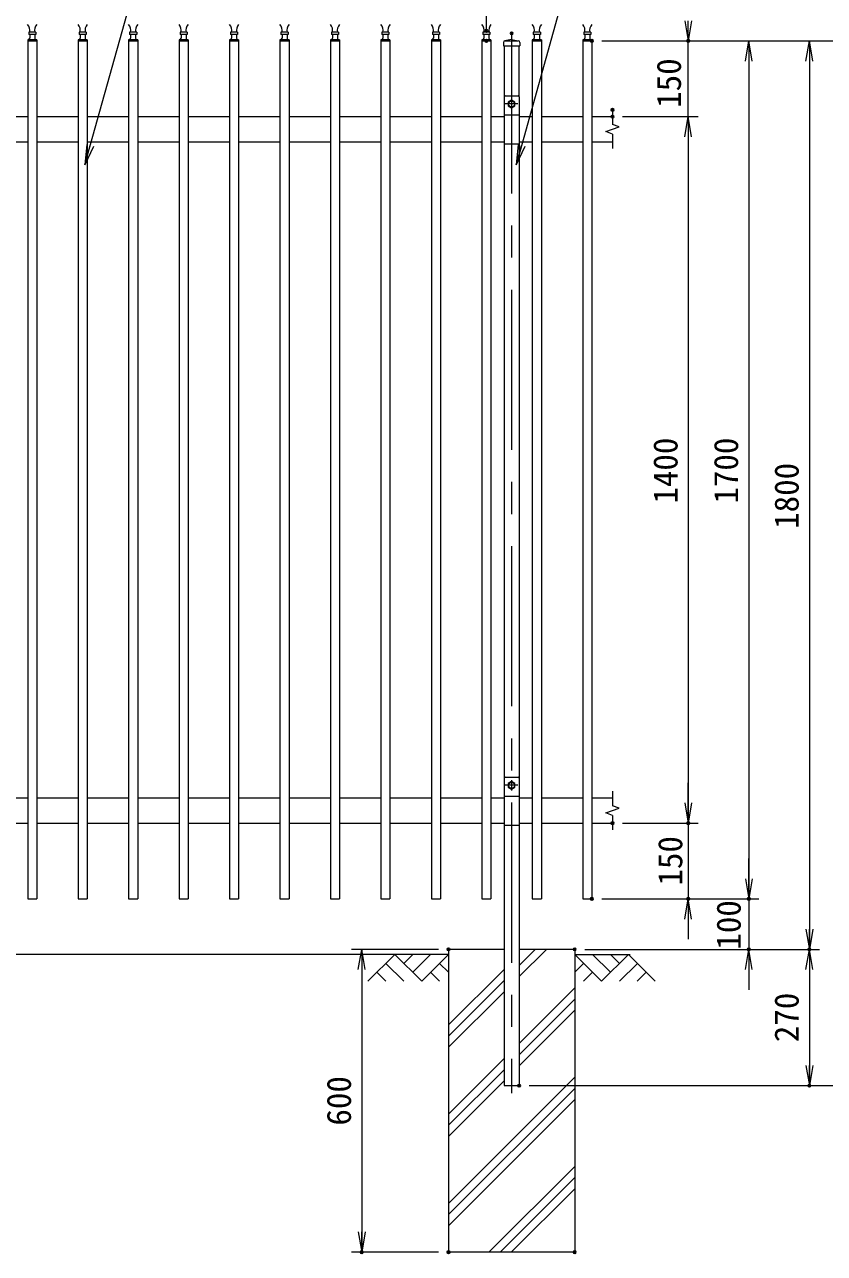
# Model space of a CAD drawing. Units: millimetres at full size. Extents: x -4200 to 4200, y -2970 to 2970.
# Drawn here: x -2248 to -663, y -834 to 1601 of the extents above; entities that cross this region are included whole.
import ezdxf
from ezdxf.enums import TextEntityAlignment as Align

# ---------------------------------------------------------------- set-up
doc = ezdxf.new("R2010")
doc.units = ezdxf.units.MM
doc.header["$LTSCALE"] = 10
doc.header["$PDMODE"] = 32
doc.header["$PDSIZE"] = 5
doc.linetypes.add('USER1', pattern=[50.8, 31.75, -6.35, 6.35, -6.35])
for name, color, linetype, lineweight in [('0-0_D-STR1', 1, 'Continuous', 18), ('0-1_D-BMK', 2, 'USER1', 13), ('0-2_D-BGD', 7, 'Continuous', 18), ('0-3_D-STR4', 7, 'Continuous', 18), ('0-4_D-DCR-HCH', 7, 'Continuous', 13), ('0-5_D-STR3', 3, 'Continuous', 13), ('0-6_D-STR-DIM', 7, 'Continuous', 13), ('0-7_0', 7, 'Continuous', 18), ('0-A_D-STR-TXT', 7, 'Continuous', 13)]:
    doc.layers.add(name, color=color, linetype=linetype, lineweight=lineweight)
doc.layers.add('0-8_Defpoints', color=253, linetype='Continuous')
doc.styles.add('ＭＳ ゴシック', font='')
doc.styles.get('ＭＳ ゴシック').set_extended_font_data('MS Gothic')

# ---------------------------------------------------------------- blocks, each defined once
blk = doc.blocks.new('_Open')
at = {"layer": '0-7_0'}
blk.add_line((-10, 1.667), (0, 0), dxfattribs=at)
blk.add_lwpolyline([(-10, -1.667), (0, 0), (-10, 0)], dxfattribs=at)

msp = doc.modelspace()

# ---------------------------------------------------------------- linework, layer by layer
at = {"layer": '0-0_D-STR1'}
for p, q in [((-2226.25, 1586.22), (-2226.25, 1581.22)), ((-2126.25, 1586.22), (-2126.25, 1581.22)), ((-2026.25, 1586.22), (-2026.25, 1581.22)), ((-1926.25, 1586.22), (-1926.25, 1581.22)), ((-1826.25, 1586.22), (-1826.25, 1581.22)), ((-1726.25, 1586.22), (-1726.25, 1581.22)), ((-1626.25, 1586.22), (-1626.25, 1581.22)), ((-1526.25, 1586.22), (-1526.25, 1581.22)), ((-1426.25, 1586.22), (-1426.25, 1581.22)), ((-1326.25, 1586.22), (-1326.25, 1581.22)), ((-1226.25, 1586.22), (-1226.25, 1581.22)), ((-1126.25, 1586.22), (-1126.25, 1581.22)), ((-2224.25, 1571.22), (-2242.25, 1571.22)), ((-2242.25, 1568.92), (-2224.25, 1568.92)), ((-2226.25, 1581.22), (-2240.25, 1581.22)), ((-2238.25, 1581.22), (-2238.25, 1574.22)), ((-2228.25, 1581.22), (-2228.25, 1574.22)), ((-2224.25, 1571.22), (-2224.25, -131.08)), ((-2124.25, 1571.22), (-2142.25, 1571.22)), ((-2142.25, 1568.92), (-2124.25, 1568.92)), ((-2126.25, 1581.22), (-2140.25, 1581.22)), ((-2138.25, 1581.22), (-2138.25, 1574.22)), ((-2128.25, 1581.22), (-2128.25, 1574.22)), ((-2124.25, 1571.22), (-2124.25, -131.08)), ((-2024.25, 1571.22), (-2042.25, 1571.22)), ((-2042.25, 1568.92), (-2024.25, 1568.92)), ((-2026.25, 1581.22), (-2040.25, 1581.22)), ((-2038.25, 1581.22), (-2038.25, 1574.22)), ((-2028.25, 1581.22), (-2028.25, 1574.22)), ((-2024.25, 1571.22), (-2024.25, -131.08)), ((-1924.25, 1571.22), (-1942.25, 1571.22)), ((-1942.25, 1568.92), (-1924.25, 1568.92)), ((-1926.25, 1581.22), (-1940.25, 1581.22)), ((-1938.25, 1581.22), (-1938.25, 1574.22)), ((-1928.25, 1581.22), (-1928.25, 1574.22)), ((-1924.25, 1571.22), (-1924.25, -131.08)), ((-1824.25, 1571.22), (-1842.25, 1571.22)), ((-1842.25, 1568.92), (-1824.25, 1568.92)), ((-1826.25, 1581.22), (-1840.25, 1581.22)), ((-1838.25, 1581.22), (-1838.25, 1574.22)), ((-1828.25, 1581.22), (-1828.25, 1574.22)), ((-1824.25, 1571.22), (-1824.25, -131.08)), ((-1724.25, 1571.22), (-1742.25, 1571.22)), ((-1742.25, 1568.92), (-1724.25, 1568.92)), ((-1726.25, 1581.22), (-1740.25, 1581.22)), ((-1738.25, 1581.22), (-1738.25, 1574.22)), ((-1728.25, 1581.22), (-1728.25, 1574.22)), ((-1724.25, 1571.22), (-1724.25, -131.08)), ((-1624.25, 1571.22), (-1642.25, 1571.22)), ((-1642.25, 1568.92), (-1624.25, 1568.92)), ((-1626.25, 1581.22), (-1640.25, 1581.22)), ((-1638.25, 1581.22), (-1638.25, 1574.22)), ((-1628.25, 1581.22), (-1628.25, 1574.22)), ((-1624.25, 1571.22), (-1624.25, -131.08)), ((-1524.25, 1571.22), (-1542.25, 1571.22)), ((-1542.25, 1568.92), (-1524.25, 1568.92)), ((-1526.25, 1581.22), (-1540.25, 1581.22)), ((-1538.25, 1581.22), (-1538.25, 1574.22)), ((-1528.25, 1581.22), (-1528.25, 1574.22)), ((-1524.25, 1571.22), (-1524.25, -131.08)), ((-1424.25, 1571.22), (-1442.25, 1571.22)), ((-1442.25, 1568.92), (-1424.25, 1568.92)), ((-1426.25, 1581.22), (-1440.25, 1581.22)), ((-1438.25, 1581.22), (-1438.25, 1574.22)), ((-1428.25, 1581.22), (-1428.25, 1574.22)), ((-1424.25, 1571.22), (-1424.25, -131.08)), ((-1324.25, 1571.22), (-1342.25, 1571.22)), ((-1342.25, 1568.92), (-1324.25, 1568.92)), ((-1326.25, 1581.22), (-1340.25, 1581.22)), ((-1338.25, 1581.22), (-1338.25, 1574.22)), ((-1328.25, 1581.22), (-1328.25, 1574.22)), ((-1324.25, 1571.22), (-1324.25, -131.08)), ((-1299.5, 1565.92), (-1299.5, 1558.92)), ((-1299.5, 1558.92), (-1267, 1558.92)), ((-1298.25, 1558.92), (-1298.25, 1457.92)), ((-1283.25, 1571.92), (-1296.5, 1568.92)), ((-1296.5, 1568.92), (-1270, 1568.92)), ((-1283.25, 1571.92), (-1270, 1568.92)), ((-1268.25, 1457.92), (-1268.25, 1558.92)), ((-1267, 1565.92), (-1267, 1558.92)), ((-1224.25, 1571.22), (-1242.25, 1571.22)), ((-1242.25, 1568.92), (-1224.25, 1568.92)), ((-1226.25, 1581.22), (-1240.25, 1581.22)), ((-1238.25, 1581.22), (-1238.25, 1574.22)), ((-1228.25, 1581.22), (-1228.25, 1574.22)), ((-1224.25, 1571.22), (-1224.25, -131.08)), ((-1124.25, 1571.22), (-1142.25, 1571.22)), ((-1142.25, 1568.92), (-1124.25, 1568.92)), ((-1126.25, 1581.22), (-1140.25, 1581.22)), ((-1138.25, 1581.22), (-1138.25, 1574.22)), ((-1128.25, 1581.22), (-1128.25, 1574.22)), ((-1124.25, 1571.22), (-1124.25, -131.08)), ((-2324.25, 1418.92), (-2242.25, 1418.92)), ((-2224.25, 1418.92), (-2142.25, 1418.92)), ((-2124.25, 1418.92), (-2042.25, 1418.92)), ((-2024.25, 1418.92), (-1942.25, 1418.92)), ((-1924.25, 1418.92), (-1842.25, 1418.92)), ((-1824.25, 1418.92), (-1742.25, 1418.92)), ((-1724.25, 1418.92), (-1642.25, 1418.92)), ((-1624.25, 1418.92), (-1542.25, 1418.92)), ((-1524.25, 1418.92), (-1442.25, 1418.92)), ((-1424.25, 1418.92), (-1342.25, 1418.92)), ((-1324.25, 1418.92), (-1298.25, 1418.92)), ((-1268.25, 1418.92), (-1242.25, 1418.92)), ((-1224.25, 1418.92), (-1142.25, 1418.92)), ((-1124.25, 1418.92), (-1083.25, 1418.92)), ((-2324.25, 1368.92), (-2242.25, 1368.92)), ((-2224.25, 1368.92), (-2142.25, 1368.92)), ((-2124.25, 1368.92), (-2042.25, 1368.92)), ((-2024.25, 1368.92), (-1942.25, 1368.92)), ((-1924.25, 1368.92), (-1842.25, 1368.92)), ((-1824.25, 1368.92), (-1742.25, 1368.92)), ((-1724.25, 1368.92), (-1642.25, 1368.92)), ((-1624.25, 1368.92), (-1542.25, 1368.92)), ((-1524.25, 1368.92), (-1442.25, 1368.92)), ((-1424.25, 1368.92), (-1342.25, 1368.92)), ((-1324.25, 1368.92), (-1298.25, 1368.92)), ((-1298.25, 1364.72), (-1298.25, 107.92)), ((-1268.25, 1368.92), (-1242.25, 1368.92)), ((-1268.25, 1364.72), (-1268.25, 107.92)), ((-1224.25, 1368.92), (-1142.25, 1368.92)), ((-1124.25, 1368.92), (-1083.25, 1368.92)), ((-2324.25, 68.92), (-2242.25, 68.92)), ((-2224.25, 68.92), (-2142.25, 68.92)), ((-2124.25, 68.92), (-2042.25, 68.92)), ((-2024.25, 68.92), (-1942.25, 68.92)), ((-1924.25, 68.92), (-1842.25, 68.92)), ((-1824.25, 68.92), (-1742.25, 68.92)), ((-1724.25, 68.92), (-1642.25, 68.92)), ((-1624.25, 68.92), (-1542.25, 68.92)), ((-1524.25, 68.92), (-1442.25, 68.92)), ((-1424.25, 68.92), (-1342.25, 68.92)), ((-1324.25, 68.92), (-1298.25, 68.92)), ((-1268.25, 68.92), (-1242.25, 68.92)), ((-1224.25, 68.92), (-1142.25, 68.92)), ((-1124.25, 68.92), (-1083.25, 68.92)), ((-2324.25, 18.92), (-2242.25, 18.92)), ((-2224.25, 18.92), (-2142.25, 18.92)), ((-2124.25, 18.92), (-2042.25, 18.92)), ((-2024.25, 18.92), (-1942.25, 18.92)), ((-1924.25, 18.92), (-1842.25, 18.92)), ((-1824.25, 18.92), (-1742.25, 18.92)), ((-1724.25, 18.92), (-1642.25, 18.92)), ((-1624.25, 18.92), (-1542.25, 18.92)), ((-1524.25, 18.92), (-1442.25, 18.92)), ((-1424.25, 18.92), (-1342.25, 18.92)), ((-1324.25, 18.92), (-1298.25, 18.92)), ((-1298.25, 14.72), (-1298.25, -501.08)), ((-1268.25, 18.92), (-1242.25, 18.92)), ((-1268.25, 14.72), (-1268.25, -501.08)), ((-1224.25, 18.92), (-1142.25, 18.92)), ((-1124.25, 18.92), (-1083.25, 18.92)), ((-1298.25, -501.08), (-1268.25, -501.08))]:
    msp.add_line(p, q, dxfattribs=at)
for points in [[(-2226.25, 1586.22), (-2240.25, 1586.22), (-2240.25, 1581.22)], [(-2126.25, 1586.22), (-2140.25, 1586.22), (-2140.25, 1581.22)], [(-2026.25, 1586.22), (-2040.25, 1586.22), (-2040.25, 1581.22)], [(-1926.25, 1586.22), (-1940.25, 1586.22), (-1940.25, 1581.22)], [(-1826.25, 1586.22), (-1840.25, 1586.22), (-1840.25, 1581.22)], [(-1726.25, 1586.22), (-1740.25, 1586.22), (-1740.25, 1581.22)], [(-1626.25, 1586.22), (-1640.25, 1586.22), (-1640.25, 1581.22)], [(-1526.25, 1586.22), (-1540.25, 1586.22), (-1540.25, 1581.22)], [(-1426.25, 1586.22), (-1440.25, 1586.22), (-1440.25, 1581.22)], [(-1326.25, 1586.22), (-1340.25, 1586.22), (-1340.25, 1581.22)], [(-1226.25, 1586.22), (-1240.25, 1586.22), (-1240.25, 1581.22)], [(-1126.25, 1586.22), (-1140.25, 1586.22), (-1140.25, 1581.22)], [(-2242.25, 1571.22), (-2242.25, -131.08), (-2224.25, -131.08)], [(-2142.25, 1571.22), (-2142.25, -131.08), (-2124.25, -131.08)], [(-2042.25, 1571.22), (-2042.25, -131.08), (-2024.25, -131.08)], [(-1942.25, 1571.22), (-1942.25, -131.08), (-1924.25, -131.08)], [(-1842.25, 1571.22), (-1842.25, -131.08), (-1824.25, -131.08)], [(-1742.25, 1571.22), (-1742.25, -131.08), (-1724.25, -131.08)], [(-1642.25, 1571.22), (-1642.25, -131.08), (-1624.25, -131.08)], [(-1542.25, 1571.22), (-1542.25, -131.08), (-1524.25, -131.08)], [(-1442.25, 1571.22), (-1442.25, -131.08), (-1424.25, -131.08)], [(-1342.25, 1571.22), (-1342.25, -131.08), (-1324.25, -131.08)], [(-1242.25, 1571.22), (-1242.25, -131.08), (-1224.25, -131.08)], [(-1142.25, 1571.22), (-1142.25, -131.08), (-1124.25, -131.08)]]:
    msp.add_lwpolyline(points, dxfattribs=at)
for centre, radius, start, end in [((-2255, 1589.75), 17.12, 348.08307, 41.97922), ((-2211.51, 1589.75), 17.12, 138.02229, 191.91701), ((-2155, 1589.75), 17.12, 348.08307, 41.97922), ((-2111.51, 1589.75), 17.12, 138.02229, 191.91701), ((-2055, 1589.75), 17.12, 348.08307, 41.97922), ((-2011.51, 1589.75), 17.12, 138.02229, 191.91701), ((-1955, 1589.75), 17.12, 348.08307, 41.97922), ((-1911.51, 1589.75), 17.12, 138.02229, 191.91701), ((-1855, 1589.75), 17.12, 348.08307, 41.97922), ((-1811.51, 1589.75), 17.12, 138.02229, 191.91701), ((-1755, 1589.75), 17.12, 348.08307, 41.97922), ((-1711.51, 1589.75), 17.12, 138.02229, 191.91701), ((-1655, 1589.75), 17.12, 348.08307, 41.97922), ((-1611.51, 1589.75), 17.12, 138.02229, 191.91701), ((-1555, 1589.75), 17.12, 348.08307, 41.97922), ((-1511.51, 1589.75), 17.12, 138.02229, 191.91701), ((-1455, 1589.75), 17.12, 348.08307, 41.97922), ((-1411.51, 1589.75), 17.12, 138.02229, 191.91701), ((-1355, 1589.75), 17.12, 348.08307, 41.97922), ((-1311.51, 1589.75), 17.12, 138.02229, 191.91701), ((-1255, 1589.75), 17.12, 348.08307, 41.97922), ((-1211.51, 1589.75), 17.12, 138.02229, 191.91701), ((-1155, 1589.75), 17.12, 348.08307, 41.97922), ((-1111.51, 1589.75), 17.12, 138.02229, 191.91701), ((-2241.25, 1574.22), 3, 270, 0), ((-2225.25, 1574.22), 3, 179.99992, 270), ((-2141.25, 1574.22), 3, 270, 0), ((-2125.25, 1574.22), 3, 179.99992, 270), ((-2041.25, 1574.22), 3, 270, 0), ((-2025.25, 1574.22), 3, 179.99992, 270), ((-1941.25, 1574.22), 3, 270, 0), ((-1925.25, 1574.22), 3, 179.99992, 270), ((-1841.25, 1574.22), 3, 270, 0), ((-1825.25, 1574.22), 3, 179.99992, 270), ((-1741.25, 1574.22), 3, 270, 0), ((-1725.25, 1574.22), 3, 179.99992, 270), ((-1641.25, 1574.22), 3, 270, 0), ((-1625.25, 1574.22), 3, 179.99992, 270), ((-1541.25, 1574.22), 3, 270, 0), ((-1525.25, 1574.22), 3, 179.99992, 270), ((-1441.25, 1574.22), 3, 270, 0), ((-1425.25, 1574.22), 3, 179.99992, 270), ((-1341.25, 1574.22), 3, 270, 0), ((-1325.25, 1574.22), 3, 179.99992, 270), ((-1296.5, 1565.92), 3, 90, 180), ((-1270, 1565.92), 3, 0, 90), ((-1241.25, 1574.22), 3, 270, 0), ((-1225.25, 1574.22), 3, 179.99992, 270), ((-1141.25, 1574.22), 3, 270, 0), ((-1125.25, 1574.22), 3, 179.99992, 270)]:
    msp.add_arc(centre, radius, start, end, dxfattribs=at)
at = {"layer": '0-1_D-BMK'}
for p, q in [((-1283.25, 1583.92), (-1283.25, -516.08)), ((-1270.75, 1443.92), (-1295.75, 1443.92)), ((-1283.25, 1453.92), (-1283.25, 1433.92)), ((-1283.25, 103.92), (-1283.25, 83.92)), ((-1270.75, 93.92), (-1295.75, 93.92))]:
    msp.add_line(p, q, dxfattribs=at)
at = {"layer": '0-2_D-BGD'}
for p, q in [((-1408.25, -241.08), (-3158.25, -241.08)), ((-1158.25, -241.08), (-1048.25, -241.08))]:
    msp.add_line(p, q, dxfattribs=at)
at = {"layer": '0-3_D-STR4'}
for p, q in [((-1408.25, -231.08), (-1408.25, -831.08)), ((-1298.25, -231.08), (-1408.25, -231.08)), ((-1158.25, -231.08), (-1268.25, -231.08)), ((-1158.25, -231.08), (-1158.25, -831.08)), ((-1158.25, -831.08), (-1408.25, -831.08))]:
    msp.add_line(p, q, dxfattribs=at)
at = {"layer": '0-4_D-DCR-HCH'}
for p, q in [((-1514.68, -241.08), (-1567.89, -294.29)), ((-1514.68, -241.08), (-1461.46, -294.29)), ((-1496.94, -258.82), (-1479.2, -241.08)), ((-1479.2, -276.56), (-1443.73, -241.08)), ((-1461.46, -294.29), (-1408.25, -241.08)), ((-1268.25, -285.1), (-1214.23, -231.08)), ((-1268.25, -263), (-1236.33, -231.08)), ((-1105.04, -294.29), (-1158.25, -241.08)), ((-1087.3, -276.56), (-1122.78, -241.08)), ((-1051.83, -241.08), (-1105.04, -294.29)), ((-1069.47, -258.91), (-1087.3, -241.08)), ((-1051.83, -241.08), (-998.62, -294.29)), ((-1532.41, -258.82), (-1496.78, -294.29)), ((-1425.99, -258.82), (-1408.25, -276.48)), ((-1140.51, -258.82), (-1158.25, -276.48)), ((-1034.09, -258.82), (-1069.73, -294.29)), ((-1550.15, -276.56), (-1532.33, -294.29)), ((-1443.73, -276.56), (-1425.91, -294.29)), ((-1408.25, -380.91), (-1298.25, -270.91)), ((-1122.78, -276.56), (-1140.6, -294.29)), ((-1016.35, -276.56), (-1034.17, -294.29)), ((-1408.25, -403), (-1298.25, -293)), ((-1408.25, -425.1), (-1298.25, -315.1)), ((-1268.25, -417.68), (-1158.25, -307.68)), ((-1268.25, -439.78), (-1158.25, -329.78)), ((-1268.25, -461.88), (-1158.25, -351.88)), ((-1408.25, -557.68), (-1298.25, -447.68)), ((-1408.25, -579.78), (-1298.25, -469.78)), ((-1408.25, -734.46), (-1158.25, -484.46)), ((-1408.25, -601.88), (-1298.25, -491.88)), ((-1408.25, -756.56), (-1158.25, -506.56)), ((-1408.25, -778.65), (-1158.25, -528.65)), ((-1328.1, -831.08), (-1158.25, -661.24)), ((-1306, -831.08), (-1158.25, -683.33)), ((-1283.9, -831.08), (-1158.25, -705.43))]:
    msp.add_line(p, q, dxfattribs=at)
at = {"layer": '0-5_D-STR3'}
for p, q in [((-1298.25, 1457.92), (-1298.25, 1364.72)), ((-1296.25, 1459.92), (-1270.25, 1459.92)), ((-1268.25, 1457.92), (-1268.25, 1364.72)), ((-1298.25, 1422.12), (-1268.25, 1422.12)), ((-1298.25, 1364.72), (-1268.25, 1364.72)), ((-1298.25, 107.92), (-1298.25, 14.72)), ((-1296.25, 109.92), (-1270.25, 109.92)), ((-1268.25, 107.92), (-1268.25, 14.72)), ((-1298.25, 72.12), (-1268.25, 72.12)), ((-1298.25, 14.72), (-1268.25, 14.72))]:
    msp.add_line(p, q, dxfattribs=at)
for points in [[(-1276.75, 1447.67), (-1283.25, 1451.42), (-1289.75, 1447.67), (-1289.75, 1440.16), (-1283.25, 1436.41), (-1276.75, 1440.16)], [(-1276.75, 97.67), (-1283.25, 101.42), (-1289.75, 97.67), (-1289.75, 90.16), (-1283.25, 86.41), (-1276.75, 90.16)]]:
    msp.add_lwpolyline(points, close=True, dxfattribs=at)
for centre in [(-1283.25, 1443.92), (-1283.25, 93.92)]:
    msp.add_circle(centre, 6.25, dxfattribs=at)
for centre, start, end in [((-1296.25, 1457.92), 90, 180), ((-1270.25, 1457.92), 0, 90), ((-1296.25, 107.92), 90, 180), ((-1270.25, 107.92), 0, 90)]:
    msp.add_arc(centre, 2, start, end, dxfattribs=at)
at = {"layer": '0-6_D-STR-DIM'}
for p, q in [((-1333.25, 1588.92), (-1333.25, 1888.92)), ((-1104.25, 1568.92), (-913.25, 1568.92)), ((-1104.25, 1568.92), (-793.25, 1568.92)), ((-1104.25, 1568.92), (-673.25, 1568.92)), ((-1104.25, 1568.92), (-553.25, 1568.92)), ((-933.25, 1418.92), (-933.25, 1568.92)), ((-813.25, 1568.92), (-813.25, -131.08)), ((-693.25, 1568.92), (-693.25, -231.08)), ((-1083.25, 1432.35), (-1083.25, 1403.54)), ((-1063.25, 1418.92), (-913.25, 1418.92)), ((-1063.25, 1418.92), (-913.25, 1418.92)), ((-933.25, 1418.92), (-933.25, 18.92)), ((-1096.47, 1389.11), (-1070.04, 1398.73)), ((-1083.25, 1384.3), (-1096.47, 1389.11)), ((-1070.04, 1398.73), (-1083.25, 1403.54)), ((-1083.25, 1384.3), (-1083.25, 1355.49)), ((-933.25, 1378.92), (-933.25, 1338.92)), ((-933.25, 58.92), (-933.25, 98.92)), ((-1083.25, 82.35), (-1083.25, 53.54)), ((-1096.47, 39.11), (-1070.04, 48.73)), ((-1070.04, 48.73), (-1083.25, 53.54)), ((-1083.25, 34.3), (-1096.47, 39.11)), ((-1083.25, 34.3), (-1083.25, 5.49)), ((-1063.25, 18.92), (-913.25, 18.92)), ((-1063.25, 18.92), (-913.25, 18.92)), ((-933.25, 18.92), (-933.25, -131.08)), ((-813.25, -91.08), (-813.25, -51.08)), ((-1104.25, -131.08), (-913.25, -131.08)), ((-1104.25, -131.08), (-793.25, -131.08)), ((-1104.25, -131.08), (-793.25, -131.08)), ((-813.25, -131.08), (-813.25, -231.08)), ((-933.25, -171.08), (-933.25, -211.08)), ((-1428.25, -231.08), (-1600.38, -231.08)), ((-1580.38, -231.08), (-1580.38, -831.08)), ((-1138.25, -231.08), (-793.25, -231.08)), ((-1138.25, -231.08), (-673.25, -231.08)), ((-1138.25, -231.08), (-673.25, -231.08)), ((-693.25, -231.08), (-693.25, -501.08)), ((-813.25, -271.08), (-813.25, -311.08)), ((-1248.25, -501.08), (-673.25, -501.08)), ((-1248.25, -501.08), (-553.25, -501.08)), ((-1428.25, -831.08), (-1600.38, -831.08))]:
    msp.add_line(p, q, dxfattribs=at)
at = {"layer": '0-8_Defpoints'}
for p in [(-1333.25, 1588.92), (-1283.25, 1583.92), (-1333.25, 1568.92), (-1124.25, 1568.92), (-1124.25, 1568.92), (-933.25, 1568.92), (-1083.25, 1432.35), (-1083.25, 1418.92), (-1083.25, 18.92), (-1083.25, 18.92), (-933.25, 18.92), (-1124.25, -131.08), (-933.25, -131.08), (-813.25, -131.08), (-1408.25, -231.08), (-1158.25, -231.08), (-813.25, -231.08), (-693.25, -231.08), (-1268.25, -501.08), (-693.25, -501.08), (-1580.38, -831.08), (-1408.25, -831.08), (-1408.25, -831.08), (-1158.25, -831.08)]:
    msp.add_point(p, dxfattribs=at)
at = {"layer": '0-A_D-STR-TXT'}
for points in [[(-1541.83, 1691.04), (-2026.52, 1691.04), (-2128.72, 1325.03)], [(-736.93, 1691.04), (-1171.62, 1691.04), (-1273.82, 1325.03)]]:
    msp.add_lwpolyline(points, dxfattribs=at)

# ---------------------------------------------------------------- block references
at = {"layer": '0-6_D-STR-DIM', "xscale": 4, "yscale": 4}
for p, rotation in [((-933.25, 1568.92), 270), ((-813.25, 1568.92), 90), ((-693.25, 1568.92), 90), ((-933.25, 1418.92), 90), ((-933.25, 1418.92), 90), ((-933.25, 18.92), 270), ((-933.25, 18.92), 270), ((-813.25, -131.08), 270), ((-813.25, -131.08), 270), ((-933.25, -131.08), 90), ((-693.25, -231.08), 270), ((-1580.38, -231.08), 90), ((-813.25, -231.08), 90), ((-693.25, -231.08), 90), ((-693.25, -501.08), 270), ((-1580.38, -831.08), 270)]:
    msp.add_blockref('_Open', p, dxfattribs=dict(at, rotation=rotation))
at = {"layer": '0-A_D-STR-TXT', "xscale": 4, "yscale": 4, "rotation": 254.39815}
for p in [(-2129.26, 1323.11), (-1274.36, 1323.11)]:
    msp.add_blockref('_Open', p, dxfattribs=at)

# ---------------------------------------------------------------- texts
at = {"layer": '0-6_D-STR-DIM', "style": 'ＭＳ ゴシック'}
for s, p in [('150', (-933.26, 1436.21)), ('1400', (-940, 652)), ('1700', (-820, 652)), ('1800', (-700, 602)), ('150', (-930.6, -104.81)), ('100', (-814.78, -231.75)), ('270', (-700, -415.1)), ('600', (-1587.13, -580.35))]:
    msp.add_text(s, height=48.09, rotation=90, dxfattribs=at).set_placement(p, align=Align.BOTTOM_LEFT)

doc.saveas('drawing.dxf')
